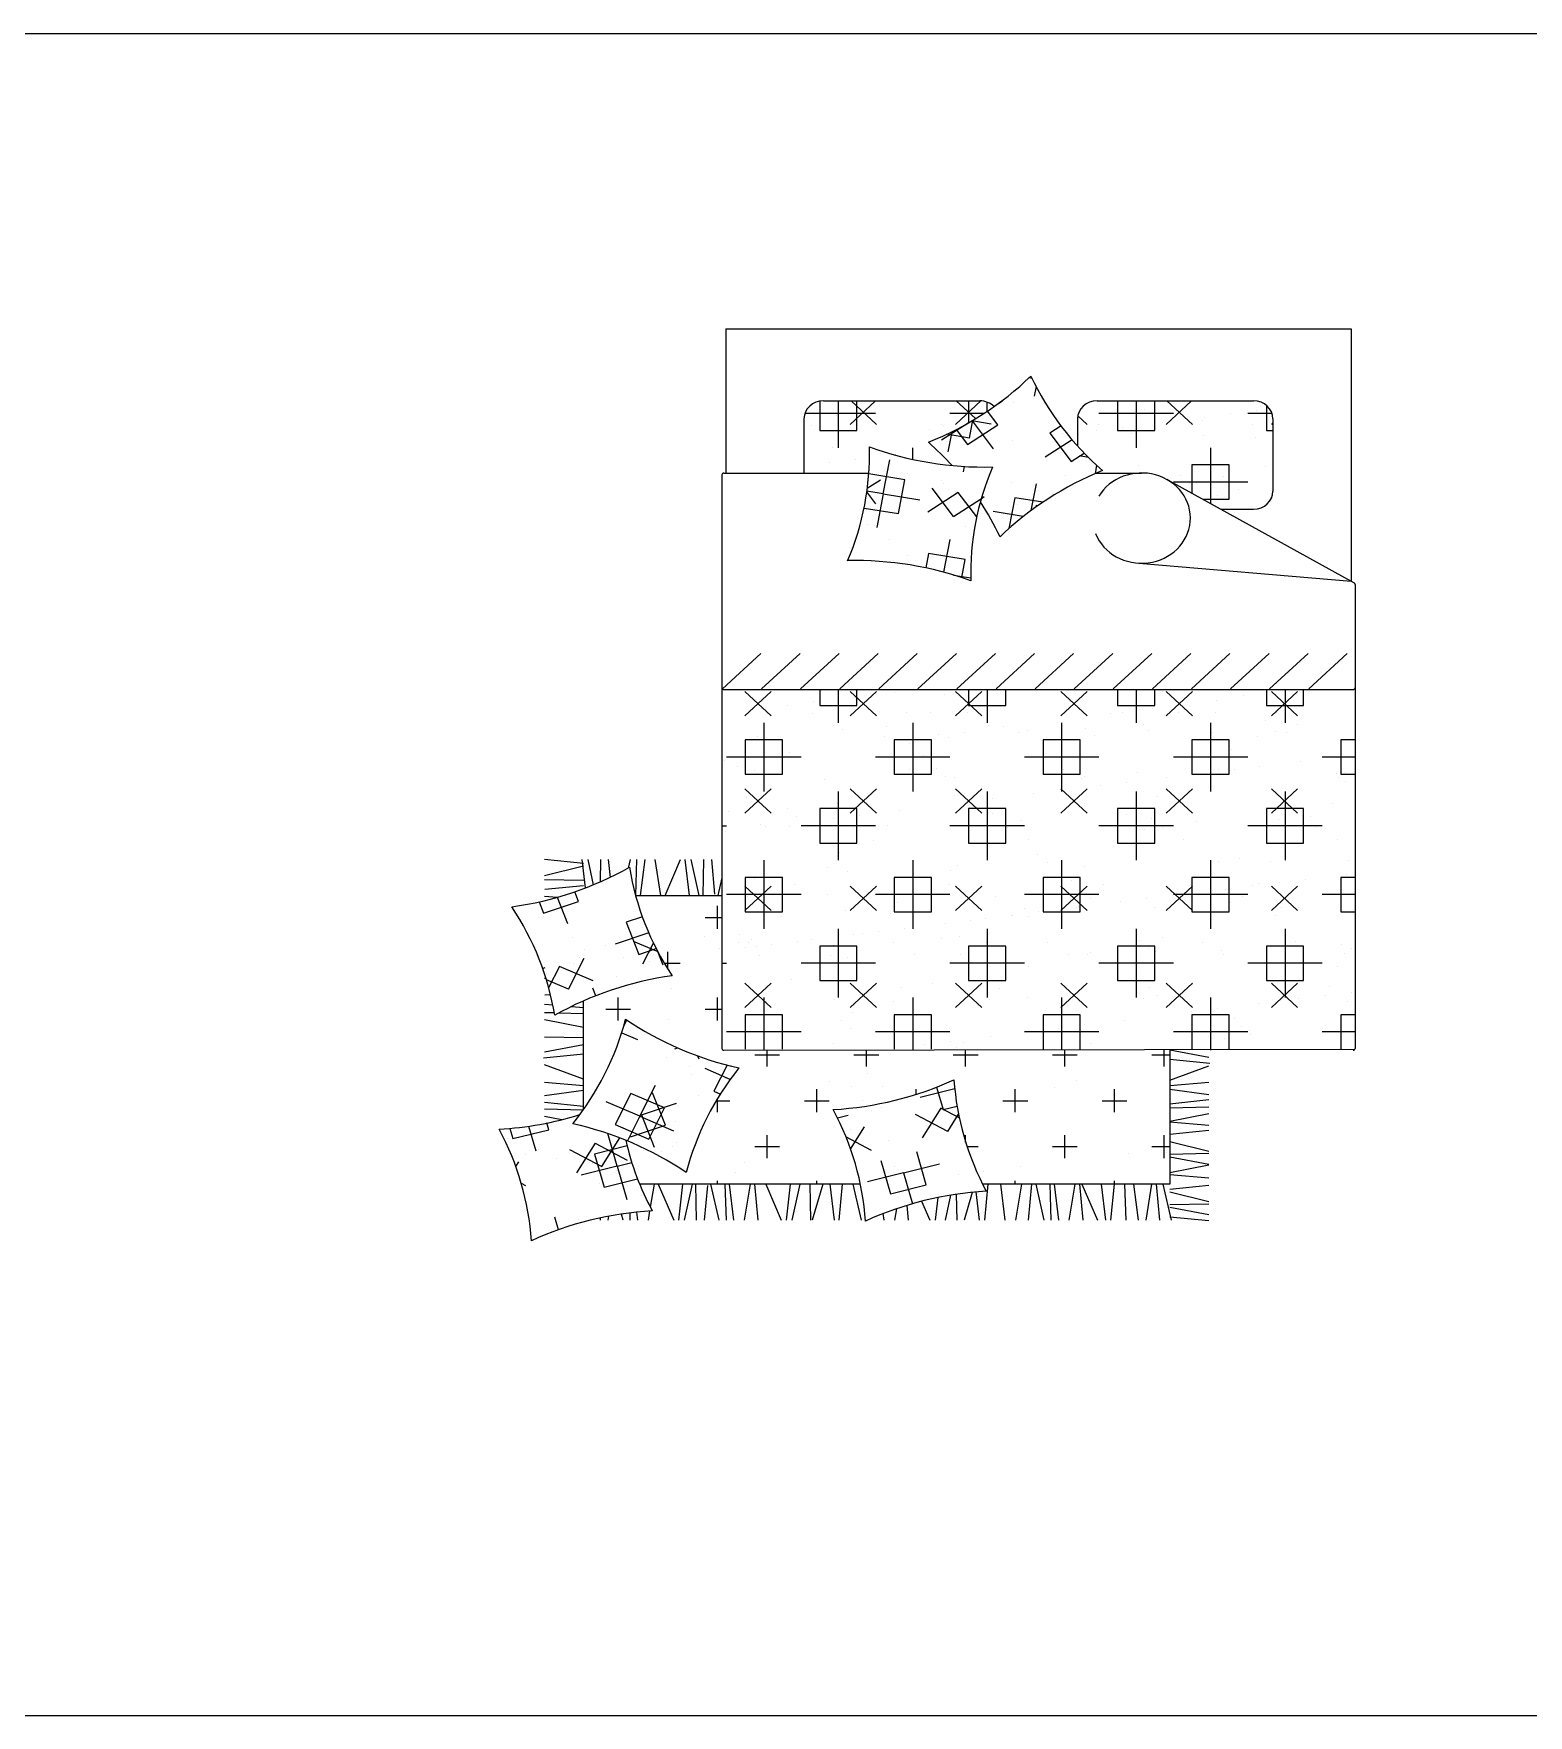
# Model space of a CAD drawing. Header units: inches. Extents: x 11.4 to 53.9, y 13.7 to 38.5.
# Drawn here: x 46.454 to 50.182, y 26.614 to 30.809 of the extents above; entities that cross this region are included whole.
import ezdxf

# ---------------------------------------------------------------- set-up
doc = ezdxf.new("R2010")
doc.units = ezdxf.units.IN
doc.header["$MEASUREMENT"] = 0
doc.layers.add('1', color=1, linetype='Continuous')
doc.layers.add('4', color=4, linetype='Continuous')

msp = doc.modelspace()

# ---------------------------------------------------------------- linework, layer by layer
at = {"layer": '1'}
for p, q in [((33.248, 30.809), (53.5742, 30.809)), ((33.248, 26.6141), (53.5742, 26.6141))]:
    msp.add_line(p, q, dxfattribs=at)
at = {"layer": '4'}
for p, q in [((48.1803, 30.073), (49.7403, 30.073)), ((48.1803, 30.073), (48.1803, 29.713)), ((49.7403, 30.073), (49.7403, 29.443)), ((48.944, 29.9491), (48.9366, 29.9503)), ((48.9543, 29.9286), (48.9497, 29.9046)), ((48.4146, 29.8922), (48.4146, 29.8188)), ((48.421, 29.8868), (48.421, 29.8868)), ((48.4241, 29.893), (48.8141, 29.893)), ((48.461, 29.893), (48.461, 29.776)), ((48.5541, 29.893), (48.4906, 29.8344)), ((48.5562, 29.8344), (48.4927, 29.893)), ((48.5075, 29.8188), (48.5075, 29.893)), ((48.8167, 29.893), (48.7532, 29.8344)), ((48.8035, 29.8486), (48.7553, 29.893)), ((48.7861, 29.893), (48.7861, 29.8383)), ((48.8325, 29.867), (48.8325, 29.8897)), ((48.859, 29.8332), (48.8331, 29.8674)), ((48.8551, 29.8799), (48.8551, 29.8799)), ((48.8586, 29.8853), (48.8704, 29.8929)), ((48.899, 29.8881), (48.899, 29.8881)), ((49.1066, 29.893), (49.4966, 29.893)), ((49.1575, 29.893), (49.1575, 29.8188)), ((49.204, 29.893), (49.204, 29.776)), ((49.2255, 29.8707), (49.2255, 29.8707)), ((49.2504, 29.8188), (49.2504, 29.893)), ((49.3421, 29.893), (49.2786, 29.8344)), ((49.3443, 29.8344), (49.2807, 29.893)), ((49.5036, 29.8681), (49.5036, 29.8681)), ((49.529, 29.8817), (49.529, 29.8188)), ((48.3753, 29.848), (48.3753, 29.713)), ((48.5539, 29.8617), (48.3776, 29.8617)), ((48.3954, 29.8304), (48.3954, 29.8304)), ((48.4576, 29.856), (48.4576, 29.856)), ((48.7847, 29.8375), (48.7183, 29.7946)), ((48.7196, 29.8342), (48.7196, 29.8342)), ((48.7235, 29.8321), (48.7235, 29.8321)), ((48.8244, 29.8617), (48.7396, 29.8617)), ((48.783, 29.784), (48.859, 29.8332)), ((48.7884, 29.8003), (48.7968, 29.8445)), ((48.8422, 29.8351), (48.7941, 29.8429)), ((48.7947, 29.8433), (48.8476, 29.7735)), ((48.8511, 29.8476), (48.8511, 29.8476)), ((49.0166, 29.8304), (48.9884, 29.8122)), ((49.0578, 29.848), (49.0578, 29.7804)), ((49.0816, 29.8344), (49.0585, 29.8557)), ((49.1091, 29.8328), (49.1091, 29.8328)), ((49.2968, 29.8617), (49.1111, 29.8617)), ((49.1703, 29.8276), (49.1703, 29.8276)), ((49.2709, 29.8399), (49.2709, 29.8399)), ((49.3707, 29.844), (49.3707, 29.844)), ((49.3747, 29.8525), (49.3747, 29.8525)), ((49.4391, 29.8603), (49.4391, 29.8603)), ((49.543, 29.8617), (49.4826, 29.8617)), ((49.4947, 29.8334), (49.4947, 29.8334)), ((49.5453, 29.8381), (49.5413, 29.8344)), ((49.5453, 29.848), (49.5453, 29.668)), ((48.4146, 29.8188), (48.5075, 29.8188)), ((48.6884, 29.821), (48.6884, 29.821)), ((48.7112, 29.8017), (48.7112, 29.8017)), ((48.7884, 29.8003), (48.7313, 29.8096)), ((48.7442, 29.8159), (48.7346, 29.7656)), ((48.7547, 29.8212), (48.783, 29.784)), ((48.8948, 29.7941), (48.8948, 29.7941)), ((49.0442, 29.7959), (48.977, 29.7525)), ((48.9884, 29.8122), (49.0416, 29.7419)), ((49.021, 29.811), (49.021, 29.811)), ((49.1058, 29.8198), (49.1058, 29.8198)), ((49.1575, 29.8188), (49.2504, 29.8188)), ((49.1912, 29.8109), (49.1912, 29.8109)), ((49.3732, 29.8057), (49.3732, 29.8057)), ((49.5008, 29.8006), (49.5008, 29.8006)), ((49.529, 29.8188), (49.5453, 29.8188)), ((48.4471, 29.7767), (48.4471, 29.7767)), ((48.5036, 29.7466), (48.5036, 29.7466)), ((48.5732, 29.6613), (48.5893, 29.7457)), ((48.6043, 29.7589), (48.6043, 29.7589)), ((48.6468, 29.7469), (48.6468, 29.776)), ((49.0416, 29.7419), (49.0741, 29.7629)), ((49.0847, 29.7521), (49.0627, 29.7557)), ((49.3897, 29.776), (49.3897, 29.6372)), ((48.1706, 29.7085), (48.1706, 28.2775)), ((48.1755, 29.713), (48.5371, 29.713)), ((48.4392, 29.7388), (48.4392, 29.7388)), ((48.627, 29.696), (48.5369, 29.7107)), ((48.6135, 29.7029), (48.6135, 29.7029)), ((48.6333, 29.7124), (48.6333, 29.7124)), ((48.7748, 29.7293), (48.7722, 29.7159)), ((48.832, 29.7271), (48.832, 29.7271)), ((49.0278, 29.707), (49.0278, 29.707)), ((49.1054, 29.7322), (49.1014, 29.711)), ((49.1018, 29.713), (49.2174, 29.713)), ((49.2111, 29.7309), (49.2111, 29.7309)), ((49.3144, 29.7067), (49.3144, 29.7067)), ((49.4361, 29.7331), (49.3433, 29.7331)), ((49.3433, 29.7331), (49.3433, 29.663)), ((49.4227, 29.7039), (49.4227, 29.7039)), ((49.4361, 29.6474), (49.4361, 29.7331)), ((49.5279, 29.7295), (49.5279, 29.7295)), ((48.5547, 29.6365), (48.5322, 29.6663)), ((48.5732, 29.6613), (48.5324, 29.6679)), ((48.5334, 29.675), (48.5661, 29.6962)), ((48.5732, 29.6613), (48.5571, 29.5768)), ((48.5732, 29.6613), (48.6647, 29.6464)), ((48.6109, 29.6116), (48.627, 29.696)), ((48.7602, 29.6646), (48.6841, 29.6155)), ((48.7487, 29.6049), (48.6955, 29.6752)), ((48.718, 29.6945), (48.718, 29.6945)), ((48.7237, 29.6862), (48.7237, 29.6862)), ((48.7368, 29.6719), (48.7368, 29.6719)), ((48.7528, 29.667), (48.7528, 29.667)), ((48.8064, 29.6037), (48.7602, 29.6646)), ((48.8276, 29.682), (48.8276, 29.682)), ((48.8303, 29.6869), (48.8303, 29.6869)), ((48.8922, 29.6894), (48.8922, 29.6894)), ((48.9425, 29.6197), (48.9552, 29.6861)), ((49.2876, 29.6938), (49.2811, 29.6965)), ((49.2876, 29.6938), (49.7477, 29.439)), ((49.4826, 29.6903), (49.2968, 29.6903)), ((49.3373, 29.6874), (49.3373, 29.6874)), ((49.3545, 29.6885), (49.3545, 29.6885)), ((49.4068, 29.6577), (49.4068, 29.6577)), ((49.4592, 29.673), (49.4592, 29.673)), ((48.5252, 29.6256), (48.6109, 29.6116)), ((48.7487, 29.6049), (48.8179, 29.6497)), ((48.7889, 29.6162), (48.7889, 29.6162)), ((48.8179, 29.6497), (48.8248, 29.6541)), ((48.8343, 29.617), (48.8343, 29.617)), ((48.9225, 29.6044), (48.8476, 29.6166)), ((48.9014, 29.6514), (48.8866, 29.5742)), ((48.9712, 29.64), (48.9014, 29.6514)), ((48.908, 29.6335), (48.908, 29.6335)), ((48.9566, 29.6299), (48.9542, 29.6331)), ((49.3714, 29.6474), (49.4361, 29.6474)), ((49.4153, 29.623), (49.4966, 29.623)), ((49.4918, 29.63), (49.4918, 29.63)), ((49.542, 29.6518), (49.5413, 29.6525)), ((48.5332, 29.5836), (48.5332, 29.5836)), ((48.778, 29.58), (48.778, 29.58)), ((48.5875, 29.5467), (48.5875, 29.5467)), ((48.7244, 29.4655), (48.74, 29.5471)), ((48.5995, 29.4943), (48.5995, 29.4943)), ((48.6332, 29.5081), (48.6332, 29.5081)), ((48.6862, 29.5123), (48.6793, 29.4763)), ((48.7777, 29.4974), (48.6862, 29.5123)), ((48.769, 29.4522), (48.7777, 29.4974)), ((48.7485, 29.4586), (48.7914, 29.4517)), ((49.2105, 29.4882), (49.7403, 29.443)), ((49.7501, 29.4351), (49.7501, 28.2775)), ((48.2681, 29.263), (48.172, 29.1744)), ((48.3656, 29.263), (48.2695, 29.1744)), ((48.4631, 29.263), (48.367, 29.1744)), ((48.5606, 29.263), (48.4645, 29.1744)), ((48.6581, 29.263), (48.562, 29.1744)), ((48.7556, 29.263), (48.6595, 29.1744)), ((48.8531, 29.263), (48.757, 29.1744)), ((48.9506, 29.263), (48.8545, 29.1744)), ((49.0481, 29.263), (48.952, 29.1744)), ((49.1456, 29.263), (49.0495, 29.1744)), ((49.2431, 29.263), (49.147, 29.1744)), ((49.3406, 29.263), (49.2445, 29.1744)), ((49.4381, 29.263), (49.342, 29.1744)), ((49.5356, 29.263), (49.4395, 29.1744)), ((49.6331, 29.263), (49.537, 29.1744)), ((49.7306, 29.263), (49.6345, 29.1744)), ((48.1755, 29.173), (49.7452, 29.173)), ((48.2936, 29.107), (48.2279, 29.1676)), ((48.2936, 29.1676), (48.2279, 29.107)), ((48.4146, 29.173), (48.4146, 29.133)), ((48.4188, 29.1697), (48.4188, 29.1697)), ((48.461, 29.173), (48.461, 29.0902)), ((48.4743, 29.1718), (48.4743, 29.1718)), ((48.5562, 29.107), (48.4906, 29.1676)), ((48.5562, 29.1676), (48.4906, 29.107)), ((48.4993, 29.1542), (48.4993, 29.1542)), ((48.5075, 29.133), (48.5075, 29.173)), ((48.6, 29.1665), (48.6, 29.1665)), ((48.7253, 29.161), (48.7253, 29.161)), ((48.8189, 29.107), (48.7532, 29.1676)), ((48.8189, 29.1676), (48.7532, 29.107)), ((48.7861, 29.173), (48.7861, 29.133)), ((48.8325, 29.173), (48.8325, 29.0902)), ((48.8789, 29.133), (48.8789, 29.173)), ((49.0816, 29.107), (49.0159, 29.1676)), ((49.0816, 29.1676), (49.0159, 29.107)), ((49.0597, 29.1721), (49.0597, 29.1721)), ((49.1575, 29.173), (49.1575, 29.133)), ((49.204, 29.173), (49.204, 29.0902)), ((49.2504, 29.133), (49.2504, 29.173)), ((49.2697, 29.169), (49.2697, 29.169)), ((49.3443, 29.107), (49.2786, 29.1676)), ((49.3443, 29.1676), (49.2786, 29.107)), ((49.4726, 29.1577), (49.4726, 29.1577)), ((49.529, 29.173), (49.529, 29.133)), ((49.6069, 29.107), (49.5413, 29.1676)), ((49.6069, 29.1676), (49.5413, 29.107)), ((49.5754, 29.173), (49.5754, 29.0902)), ((49.6219, 29.133), (49.6219, 29.173)), ((48.2698, 29.1263), (48.2698, 29.1263)), ((48.3342, 29.1342), (48.3342, 29.1342)), ((48.3977, 29.1141), (48.3977, 29.1141)), ((48.3987, 29.142), (48.3987, 29.142)), ((48.4146, 29.133), (48.5075, 29.133)), ((48.631, 29.1147), (48.631, 29.1147)), ((48.6919, 29.1147), (48.6919, 29.1147)), ((48.7833, 29.1147), (48.7833, 29.1147)), ((48.7861, 29.133), (48.8789, 29.133)), ((49.1411, 29.1138), (49.1411, 29.1138)), ((49.1575, 29.133), (49.2504, 29.133)), ((49.1689, 29.1154), (49.1689, 29.1154)), ((49.2443, 29.1264), (49.2443, 29.1264)), ((49.3089, 29.1158), (49.3089, 29.1158)), ((49.4022, 29.116), (49.4022, 29.116)), ((49.4053, 29.146), (49.4053, 29.146)), ((49.529, 29.133), (49.6219, 29.133)), ((49.5545, 29.116), (49.5545, 29.116)), ((48.2753, 29.0902), (48.2753, 28.9187)), ((48.4499, 29.0834), (48.4499, 29.0834)), ((48.472, 29.072), (48.472, 29.072)), ((48.5821, 29.0806), (48.5821, 29.0806)), ((48.6468, 29.0902), (48.6468, 28.9187)), ((48.8355, 29.084), (48.8355, 29.084)), ((48.872, 29.0811), (48.872, 29.0811)), ((48.9325, 29.0705), (48.9325, 29.0705)), ((49.0071, 29.0898), (49.0071, 29.0898)), ((49.0182, 29.0902), (49.0182, 28.9187)), ((49.0776, 29.0767), (49.0776, 29.0767)), ((49.2212, 29.0847), (49.2212, 29.0847)), ((49.3897, 29.0902), (49.3897, 28.9187)), ((49.5257, 29.0959), (49.5257, 29.0959)), ((49.6068, 29.0853), (49.6068, 29.0853)), ((48.3217, 29.0473), (48.2289, 29.0473)), ((48.2289, 29.0473), (48.2289, 28.9616)), ((48.2592, 29.0567), (48.2592, 29.0567)), ((48.3217, 28.9616), (48.3217, 29.0473)), ((48.576, 29.0553), (48.576, 29.0553)), ((48.6932, 29.0473), (48.6003, 29.0473)), ((48.6003, 29.0473), (48.6003, 28.9616)), ((48.6078, 29.049), (48.6078, 29.049)), ((48.6376, 29.0394), (48.6376, 29.0394)), ((48.6932, 28.9616), (48.6932, 29.0473)), ((48.711, 29.0616), (48.711, 29.0616)), ((48.7355, 29.0533), (48.7355, 29.0533)), ((48.7755, 29.0656), (48.7755, 29.0656)), ((48.9104, 29.0664), (48.9104, 29.0664)), ((49.0647, 29.0473), (48.9718, 29.0473)), ((48.9718, 29.0473), (48.9718, 28.9616)), ((49.0647, 28.9616), (49.0647, 29.0473)), ((49.1004, 29.0574), (49.1004, 29.0574)), ((49.2345, 29.0702), (49.2345, 29.0702)), ((49.4361, 29.0473), (49.3433, 29.0473)), ((49.3433, 29.0473), (49.3433, 28.9616)), ((49.3925, 29.0666), (49.3925, 29.0666)), ((49.4361, 28.9616), (49.4361, 29.0473)), ((49.5067, 29.0546), (49.5067, 29.0546)), ((49.5513, 29.0688), (49.5513, 29.0688)), ((49.5803, 29.0666), (49.5803, 29.0666)), ((49.7501, 29.0473), (49.7148, 29.0473)), ((49.7148, 29.0473), (49.7148, 28.9616)), ((48.1777, 28.9968), (48.1777, 28.9968)), ((48.3682, 29.0045), (48.1824, 29.0045)), ((48.3387, 29.0163), (48.3387, 29.0163)), ((48.7396, 29.0045), (48.5539, 29.0045)), ((48.6741, 29.0085), (48.6741, 29.0085)), ((49.1111, 29.0045), (48.9254, 29.0045)), ((49.4826, 29.0045), (49.2968, 29.0045)), ((49.4421, 29.0232), (49.4421, 29.0232)), ((49.6134, 28.9937), (49.6134, 28.9937)), ((49.7501, 29.0045), (49.6683, 29.0045)), ((48.2098, 28.9803), (48.2098, 28.9803)), ((48.2289, 28.9616), (48.3217, 28.9616)), ((48.2523, 28.9722), (48.2523, 28.9722)), ((48.4266, 28.9495), (48.4266, 28.9495)), ((48.6003, 28.9616), (48.6932, 28.9616)), ((48.6379, 28.9728), (48.6379, 28.9728)), ((48.7053, 28.9764), (48.7053, 28.9764)), ((48.7281, 28.9571), (48.7281, 28.9571)), ((48.7508, 28.9533), (48.7508, 28.9533)), ((48.9718, 28.9616), (49.0647, 28.9616)), ((49.0235, 28.9735), (49.0235, 28.9735)), ((49.0675, 28.9519), (49.0675, 28.9519)), ((49.0749, 28.9571), (49.0749, 28.9571)), ((49.2081, 28.9663), (49.2081, 28.9663)), ((49.2801, 28.9532), (49.2801, 28.9532)), ((49.3433, 28.9616), (49.4361, 28.9616)), ((49.4019, 28.963), (49.4019, 28.963)), ((49.4091, 28.9741), (49.4091, 28.9741)), ((49.4483, 28.9736), (49.4483, 28.9736)), ((49.5128, 28.9814), (49.5128, 28.9814)), ((49.7036, 28.9624), (49.7036, 28.9624)), ((49.7084, 28.9543), (49.7084, 28.9543)), ((49.7148, 28.9616), (49.7501, 28.9616)), ((49.7261, 28.9668), (49.7261, 28.9668)), ((48.2936, 28.8645), (48.2279, 28.9251)), ((48.2936, 28.9251), (48.2279, 28.8645)), ((48.2331, 28.9027), (48.2331, 28.9027)), ((48.461, 28.9187), (48.461, 28.7473)), ((48.5562, 28.8645), (48.4906, 28.9251)), ((48.5562, 28.9251), (48.4906, 28.8645)), ((48.7517, 28.9088), (48.7517, 28.9088)), ((48.8189, 28.8645), (48.7532, 28.9251)), ((48.8189, 28.9251), (48.7532, 28.8645)), ((48.8325, 28.9187), (48.8325, 28.7473)), ((48.9468, 28.9127), (48.9468, 28.9127)), ((49.0816, 28.8645), (49.0159, 28.9251)), ((49.0816, 28.9251), (49.0159, 28.8645)), ((49.115, 28.9331), (49.115, 28.9331)), ((49.1794, 28.9409), (49.1794, 28.9409)), ((49.204, 28.9187), (49.204, 28.7473)), ((49.2585, 28.9066), (49.2585, 28.9066)), ((49.3443, 28.8645), (49.2786, 28.9251)), ((49.3443, 28.9251), (49.2786, 28.8645)), ((49.6069, 28.8645), (49.5413, 28.9251)), ((49.6069, 28.9251), (49.5413, 28.8645)), ((49.5754, 28.9187), (49.5754, 28.7473)), ((49.7264, 28.9431), (49.7264, 28.9431)), ((48.1881, 28.8699), (48.1881, 28.8699)), ((48.3331, 28.8761), (48.3331, 28.8761)), ((48.5075, 28.8759), (48.4146, 28.8759)), ((48.4146, 28.8759), (48.4146, 28.7901)), ((48.4593, 28.8877), (48.4593, 28.8877)), ((48.5075, 28.7901), (48.5075, 28.8759)), ((48.6135, 28.8722), (48.6135, 28.8722)), ((48.7817, 28.8926), (48.7817, 28.8926)), ((48.8789, 28.8759), (48.7861, 28.8759)), ((48.7861, 28.8759), (48.7861, 28.7901)), ((48.8359, 28.866), (48.8359, 28.866)), ((48.8461, 28.9004), (48.8461, 28.9004)), ((48.8465, 28.8627), (48.8465, 28.8627)), ((48.8789, 28.7901), (48.8789, 28.8759)), ((49.0763, 28.8887), (49.0763, 28.8887)), ((49.2504, 28.8759), (49.1575, 28.8759)), ((49.1575, 28.8759), (49.1575, 28.7901)), ((49.179, 28.862), (49.179, 28.862)), ((49.2504, 28.7901), (49.2504, 28.8759)), ((49.3313, 28.862), (49.3313, 28.862)), ((49.6219, 28.8759), (49.529, 28.8759)), ((49.529, 28.8759), (49.529, 28.7901)), ((49.6219, 28.7901), (49.6219, 28.8759)), ((49.6932, 28.8898), (49.6932, 28.8898)), ((48.1706, 28.833), (48.1824, 28.833)), ((48.1795, 28.8194), (48.1795, 28.8194)), ((48.267, 28.8364), (48.267, 28.8364)), ((48.2802, 28.8317), (48.2802, 28.8317)), ((48.3402, 28.8309), (48.3402, 28.8309)), ((48.3559, 28.8568), (48.3559, 28.8568)), ((48.5539, 28.833), (48.3682, 28.833)), ((48.4484, 28.8521), (48.4484, 28.8521)), ((48.4977, 28.8279), (48.4977, 28.8279)), ((48.5128, 28.8599), (48.5128, 28.8599)), ((48.5838, 28.835), (48.5838, 28.835)), ((48.9254, 28.833), (48.7396, 28.833)), ((48.8833, 28.8285), (48.8833, 28.8285)), ((48.9182, 28.8461), (48.9182, 28.8461)), ((49.2968, 28.833), (49.1111, 28.833)), ((49.1114, 28.8322), (49.1114, 28.8322)), ((49.2247, 28.8234), (49.2247, 28.8234)), ((49.2423, 28.85), (49.2423, 28.85)), ((49.2689, 28.8291), (49.2689, 28.8291)), ((49.3542, 28.8427), (49.3542, 28.8427)), ((49.6683, 28.833), (49.4826, 28.833)), ((49.5591, 28.8486), (49.5591, 28.8486)), ((49.6393, 28.8564), (49.6393, 28.8564)), ((49.6546, 28.8298), (49.6546, 28.8298)), ((49.6758, 28.8255), (49.6758, 28.8255)), ((48.4146, 28.7901), (48.5075, 28.7901)), ((48.5499, 28.7971), (48.5499, 28.7971)), ((48.7861, 28.7901), (48.8789, 28.7901)), ((48.9356, 28.7978), (48.9356, 28.7978)), ((49.1575, 28.7901), (49.2504, 28.7901)), ((49.3212, 28.7984), (49.3212, 28.7984)), ((49.529, 28.7901), (49.6219, 28.7901)), ((49.7068, 28.7991), (49.7068, 28.7991)), ((47.7278, 28.7494), (47.8253, 28.7396)), ((47.8303, 28.678), (47.8223, 28.749)), ((47.8506, 28.6861), (47.8368, 28.749)), ((47.868, 28.749), (47.8668, 28.693)), ((47.8873, 28.749), (47.8916, 28.7043)), ((47.9415, 28.749), (47.9365, 28.7275)), ((47.9556, 28.659), (47.9586, 28.749)), ((47.9781, 28.749), (47.9671, 28.659)), ((48.0186, 28.659), (48.004, 28.749)), ((48.0291, 28.659), (48.0677, 28.749)), ((48.0895, 28.659), (48.0793, 28.749)), ((48.1137, 28.659), (48.0938, 28.749)), ((48.125, 28.749), (48.1231, 28.659)), ((48.1443, 28.749), (48.1526, 28.6621)), ((48.2753, 28.7473), (48.2753, 28.5758)), ((48.4636, 28.7656), (48.4636, 28.7656)), ((48.6468, 28.7473), (48.6468, 28.5758)), ((48.9591, 28.7617), (48.9591, 28.7617)), ((48.9819, 28.7424), (48.9819, 28.7424)), ((49.0182, 28.7473), (49.0182, 28.5758)), ((49.0196, 28.7374), (49.0196, 28.7374)), ((49.3897, 28.7473), (49.3897, 28.5758)), ((49.4097, 28.7428), (49.4097, 28.7428)), ((49.4619, 28.7516), (49.4619, 28.7516)), ((49.5382, 28.7435), (49.5382, 28.7435)), ((49.7339, 28.7466), (49.7339, 28.7466)), ((47.8253, 28.7322), (47.7278, 28.708)), ((47.7278, 28.6991), (47.8253, 28.6973)), ((48.1706, 28.7031), (48.1604, 28.659)), ((48.3217, 28.7044), (48.2289, 28.7044)), ((48.2289, 28.7044), (48.2289, 28.6187)), ((48.2509, 28.7022), (48.2509, 28.7022)), ((48.3217, 28.6187), (48.3217, 28.7044)), ((48.4344, 28.7293), (48.4344, 28.7293)), ((48.4845, 28.7196), (48.4845, 28.7196)), ((48.6932, 28.7044), (48.6003, 28.7044)), ((48.6003, 28.7044), (48.6003, 28.6187)), ((48.6932, 28.6187), (48.6932, 28.7044)), ((48.7409, 28.7205), (48.7409, 28.7205)), ((48.7586, 28.7331), (48.7586, 28.7331)), ((49.0647, 28.7044), (48.9718, 28.7044)), ((48.9718, 28.7044), (48.9718, 28.6187)), ((49.0437, 28.6959), (49.0437, 28.6959)), ((49.0647, 28.6187), (49.0647, 28.7044)), ((49.0753, 28.7317), (49.0753, 28.7317)), ((49.4361, 28.7044), (49.3433, 28.7044)), ((49.3433, 28.7044), (49.3433, 28.6187)), ((49.4361, 28.6187), (49.4361, 28.7044)), ((49.588, 28.6946), (49.588, 28.6946)), ((49.6269, 28.6994), (49.6269, 28.6994)), ((49.7501, 28.7044), (49.7148, 28.7044)), ((49.7148, 28.7044), (49.7148, 28.6187)), ((49.7276, 28.7116), (49.7276, 28.7116)), ((47.7278, 28.6577), (47.7594, 28.6546)), ((47.8253, 28.6836), (47.7289, 28.6743)), ((47.7594, 28.6546), (47.7852, 28.5891)), ((47.813, 28.644), (47.8034, 28.6683)), ((47.9554, 28.659), (48.1706, 28.659)), ((48.3682, 28.6616), (48.1824, 28.6616)), ((48.2936, 28.622), (48.2279, 28.6827)), ((48.2936, 28.6827), (48.2279, 28.622)), ((48.235, 28.6557), (48.235, 28.6557)), ((48.3523, 28.686), (48.3523, 28.686)), ((48.4346, 28.6614), (48.4346, 28.6614)), ((48.5562, 28.622), (48.4906, 28.6827)), ((48.5562, 28.6827), (48.4906, 28.622)), ((48.7396, 28.6616), (48.5539, 28.6616)), ((48.5869, 28.6614), (48.5869, 28.6614)), ((48.7379, 28.6866), (48.7379, 28.6866)), ((48.8189, 28.622), (48.7532, 28.6827)), ((48.8189, 28.6827), (48.7532, 28.622)), ((48.852, 28.6568), (48.852, 28.6568)), ((49.1111, 28.6616), (48.9254, 28.6616)), ((49.0816, 28.622), (49.0159, 28.6827)), ((49.0816, 28.6827), (49.0159, 28.622)), ((49.0802, 28.665), (49.0802, 28.665)), ((49.0897, 28.6513), (49.0897, 28.6513)), ((49.1235, 28.6873), (49.1235, 28.6873)), ((49.2292, 28.651), (49.2292, 28.651)), ((49.3443, 28.622), (49.2786, 28.6827)), ((49.3443, 28.6827), (49.2786, 28.622)), ((49.2936, 28.6589), (49.2936, 28.6589)), ((49.4826, 28.6616), (49.2968, 28.6616)), ((49.3238, 28.6625), (49.3238, 28.6625)), ((49.3943, 28.6711), (49.3943, 28.6711)), ((49.4269, 28.6751), (49.4269, 28.6751)), ((49.4689, 28.6578), (49.4689, 28.6578)), ((49.4949, 28.6833), (49.4949, 28.6833)), ((49.5091, 28.6879), (49.5091, 28.6879)), ((49.6069, 28.622), (49.5413, 28.6827)), ((49.6069, 28.6827), (49.5413, 28.622)), ((49.5625, 28.6915), (49.5625, 28.6915)), ((49.7501, 28.6616), (49.6683, 28.6616)), ((47.7145, 28.6432), (47.7257, 28.6147)), ((47.7257, 28.6147), (47.813, 28.644)), ((47.7756, 28.6349), (47.7756, 28.6349)), ((48.1596, 28.5758), (48.1596, 28.633)), ((48.2289, 28.6187), (48.3217, 28.6187)), ((48.2748, 28.6162), (48.2748, 28.6162)), ((48.4802, 28.6228), (48.4802, 28.6228)), ((48.5916, 28.6148), (48.5916, 28.6148)), ((48.6003, 28.6187), (48.6932, 28.6187)), ((48.6097, 28.6421), (48.6097, 28.6421)), ((48.8936, 28.6103), (48.8936, 28.6103)), ((48.8958, 28.6105), (48.8958, 28.6105)), ((48.926, 28.6259), (48.926, 28.6259)), ((48.9603, 28.6184), (48.9603, 28.6184)), ((48.9718, 28.6187), (49.0647, 28.6187)), ((49.0547, 28.6298), (49.0547, 28.6298)), ((49.061, 28.6306), (49.061, 28.6306)), ((49.1647, 28.6432), (49.1647, 28.6432)), ((49.2501, 28.6297), (49.2501, 28.6297)), ((49.3433, 28.6187), (49.4361, 28.6187)), ((49.4401, 28.6412), (49.4401, 28.6412)), ((49.5669, 28.6283), (49.5669, 28.6283)), ((49.5851, 28.6474), (49.5851, 28.6474)), ((49.608, 28.6281), (49.608, 28.6281)), ((49.7148, 28.6187), (49.7501, 28.6187)), ((47.93, 28.5759), (47.93, 28.5759)), ((47.9722, 28.6063), (47.932, 28.5928)), ((47.932, 28.5928), (47.9638, 28.5122)), ((47.9714, 28.5786), (47.9714, 28.5786)), ((48.1286, 28.6044), (48.1706, 28.6044)), ((48.3185, 28.6066), (48.3185, 28.6066)), ((48.461, 28.5758), (48.461, 28.4044)), ((48.5625, 28.57), (48.5625, 28.57)), ((48.627, 28.5779), (48.627, 28.5779)), ((48.7277, 28.5901), (48.7277, 28.5901)), ((48.7905, 28.5977), (48.7905, 28.5977)), ((48.8283, 28.6023), (48.8283, 28.6023)), ((48.8325, 28.5758), (48.8325, 28.4044)), ((48.9355, 28.6076), (48.9355, 28.6076)), ((49.204, 28.5758), (49.204, 28.4044)), ((49.5525, 28.6087), (49.5525, 28.6087)), ((49.5754, 28.5758), (49.5754, 28.4044)), ((47.7992, 28.5537), (47.7992, 28.5537)), ((47.8277, 28.5252), (47.8277, 28.5252)), ((47.8814, 28.5353), (47.8814, 28.5353)), ((47.9882, 28.5661), (47.9043, 28.5379)), ((47.9153, 28.5549), (47.9153, 28.5549)), ((48.0113, 28.5184), (47.9504, 28.5445)), ((47.9586, 28.565), (47.9586, 28.565)), ((47.9638, 28.5122), (48.0069, 28.5267)), ((47.9998, 28.5409), (47.9729, 28.4876)), ((48.1282, 28.5579), (48.1282, 28.5579)), ((48.1647, 28.527), (48.1647, 28.527)), ((48.2121, 28.541), (48.2121, 28.541)), ((48.2146, 28.5611), (48.2146, 28.5611)), ((48.2292, 28.5295), (48.2292, 28.5295)), ((48.2375, 28.5418), (48.2375, 28.5418)), ((48.2456, 28.5504), (48.2456, 28.5504)), ((48.2572, 28.5329), (48.2572, 28.5329)), ((48.2937, 28.5374), (48.2937, 28.5374)), ((48.3603, 28.5455), (48.3603, 28.5455)), ((48.3943, 28.5496), (48.3943, 28.5496)), ((48.5075, 28.533), (48.4146, 28.533)), ((48.4146, 28.533), (48.4146, 28.4472)), ((48.4481, 28.5354), (48.4481, 28.5354)), ((48.4981, 28.5622), (48.4981, 28.5622)), ((48.5075, 28.4472), (48.5075, 28.533)), ((48.5214, 28.565), (48.5214, 28.565)), ((48.5977, 28.5416), (48.5977, 28.5416)), ((48.7174, 28.551), (48.7174, 28.551)), ((48.7642, 28.5565), (48.7642, 28.5565)), ((48.8789, 28.533), (48.7861, 28.533)), ((48.7861, 28.533), (48.7861, 28.4472)), ((48.831, 28.5423), (48.831, 28.5423)), ((48.8789, 28.4472), (48.8789, 28.533)), ((48.9833, 28.5423), (48.9833, 28.5423)), ((49.2504, 28.533), (49.1575, 28.533)), ((49.1575, 28.533), (49.1575, 28.4472)), ((49.2129, 28.547), (49.2129, 28.547)), ((49.2357, 28.5277), (49.2357, 28.5277)), ((49.2504, 28.4472), (49.2504, 28.533)), ((49.271, 28.5542), (49.271, 28.5542)), ((49.3689, 28.5429), (49.3689, 28.5429)), ((49.6219, 28.533), (49.529, 28.533)), ((49.529, 28.533), (49.529, 28.4472)), ((49.6023, 28.5436), (49.6023, 28.5436)), ((49.6219, 28.4472), (49.6219, 28.533)), ((49.7157, 28.5369), (49.7157, 28.5369)), ((49.7417, 28.5264), (49.7417, 28.5264)), ((47.7878, 28.4254), (47.827, 28.5031)), ((47.7913, 28.492), (47.7913, 28.492)), ((47.8008, 28.4892), (47.8008, 28.4892)), ((47.8161, 28.504), (47.8161, 28.504)), ((47.9245, 28.5054), (47.9245, 28.5054)), ((47.9893, 28.4957), (47.9893, 28.4957)), ((48.0012, 28.513), (48.0012, 28.513)), ((48.0093, 28.5221), (48.0233, 28.4866)), ((48.0271, 28.4901), (48.0667, 28.4901)), ((48.0358, 28.4758), (48.0358, 28.5187)), ((48.1706, 28.4901), (48.1824, 28.4901)), ((48.2643, 28.5103), (48.2643, 28.5103)), ((48.5539, 28.4901), (48.3682, 28.4901)), ((48.4422, 28.509), (48.4422, 28.509)), ((48.4846, 28.5045), (48.4846, 28.5045)), ((48.6499, 28.5109), (48.6499, 28.5109)), ((48.9254, 28.4901), (48.7396, 28.4901)), ((48.7664, 28.5128), (48.7664, 28.5128)), ((49.0356, 28.5116), (49.0356, 28.5116)), ((49.0831, 28.5114), (49.0831, 28.5114)), ((49.0905, 28.5166), (49.0905, 28.5166)), ((49.2968, 28.4901), (49.1111, 28.4901)), ((49.2526, 28.5192), (49.2526, 28.5192)), ((49.4175, 28.5226), (49.4175, 28.5226)), ((49.4212, 28.5122), (49.4212, 28.5122)), ((49.6683, 28.4901), (49.4826, 28.4901)), ((49.724, 28.5138), (49.724, 28.5138)), ((47.7235, 28.4771), (47.7297, 28.4792)), ((47.7319, 28.4519), (47.7278, 28.4521)), ((47.7878, 28.4254), (47.7328, 28.4491)), ((47.7336, 28.4643), (47.7336, 28.4643)), ((47.7653, 28.4823), (47.7385, 28.4292)), ((47.7568, 28.4683), (47.7568, 28.4683)), ((47.8495, 28.4461), (47.7653, 28.4823)), ((47.9088, 28.456), (47.9088, 28.456)), ((48.3452, 28.4507), (48.3452, 28.4507)), ((48.4146, 28.4472), (48.5075, 28.4472)), ((48.7861, 28.4472), (48.8789, 28.4472)), ((48.8407, 28.4467), (48.8407, 28.4467)), ((48.9355, 28.4809), (48.9355, 28.4809)), ((49.1575, 28.4472), (49.2504, 28.4472)), ((49.529, 28.4472), (49.6219, 28.4472)), ((49.7067, 28.4822), (49.7067, 28.4822)), ((47.743, 28.4118), (47.7289, 28.4105)), ((47.8562, 28.4091), (47.8488, 28.428)), ((47.9119, 28.3472), (47.9119, 28.4044)), ((48.0457, 28.4266), (48.0457, 28.4266)), ((48.1596, 28.3472), (48.1596, 28.4044)), ((48.2936, 28.3796), (48.2279, 28.4402)), ((48.2936, 28.4402), (48.2279, 28.3796)), ((48.2753, 28.4044), (48.2753, 28.273)), ((48.4523, 28.3997), (48.4523, 28.3997)), ((48.5562, 28.3796), (48.4906, 28.4402)), ((48.5562, 28.4402), (48.4906, 28.3796)), ((48.6193, 28.4297), (48.6193, 28.4297)), ((48.6468, 28.4044), (48.6468, 28.273)), ((48.6957, 28.4406), (48.6957, 28.4406)), ((48.8189, 28.3796), (48.7532, 28.4402)), ((48.8189, 28.4402), (48.7532, 28.3796)), ((48.8379, 28.4004), (48.8379, 28.4004)), ((48.8635, 28.4274), (48.8635, 28.4274)), ((48.9338, 28.4057), (48.9338, 28.4057)), ((49.0816, 28.3796), (49.0159, 28.4402)), ((49.0816, 28.4402), (49.0159, 28.3796)), ((49.0182, 28.4044), (49.0182, 28.273)), ((49.2235, 28.401), (49.2235, 28.401)), ((49.2363, 28.4308), (49.2363, 28.4308)), ((49.2579, 28.4095), (49.2579, 28.4095)), ((49.3443, 28.4402), (49.2786, 28.3796)), ((49.3443, 28.3796), (49.2786, 28.4402)), ((49.3435, 28.4366), (49.3435, 28.4366)), ((49.3897, 28.4044), (49.3897, 28.273)), ((49.6069, 28.3796), (49.5413, 28.4402)), ((49.6069, 28.4402), (49.5413, 28.3796)), ((49.5747, 28.4081), (49.5747, 28.4081)), ((49.6091, 28.4017), (49.6091, 28.4017)), ((49.6766, 28.4095), (49.6766, 28.4095)), ((49.6866, 28.4327), (49.6866, 28.4327)), ((49.7411, 28.4173), (49.7411, 28.4173)), ((47.7278, 28.3881), (47.7487, 28.3864)), ((47.7525, 28.3662), (47.7278, 28.3669)), ((47.8253, 28.3641), (47.7634, 28.3658)), ((47.7957, 28.3825), (47.8253, 28.3801)), ((47.8253, 28.1252), (47.8253, 28.3963)), ((47.881, 28.3758), (47.9429, 28.3758)), ((48.1286, 28.3758), (48.1706, 28.3758)), ((48.3217, 28.3615), (48.2289, 28.3615)), ((48.2289, 28.3615), (48.2289, 28.2758)), ((48.2826, 28.3959), (48.2826, 28.3959)), ((48.3217, 28.2758), (48.3217, 28.3615)), ((48.497, 28.3672), (48.497, 28.3672)), ((48.5994, 28.3945), (48.5994, 28.3945)), ((48.6932, 28.3615), (48.6003, 28.3615)), ((48.6003, 28.3615), (48.6003, 28.2758)), ((48.657, 28.3587), (48.657, 28.3587)), ((48.6932, 28.2758), (48.6932, 28.3615)), ((49.0647, 28.3615), (48.9718, 28.3615)), ((48.9718, 28.3615), (48.9718, 28.2758)), ((49.0321, 28.385), (49.0321, 28.385)), ((49.0647, 28.2758), (49.0647, 28.3615)), ((49.3433, 28.369), (49.3433, 28.369)), ((49.4361, 28.3615), (49.3433, 28.3615)), ((49.3433, 28.3615), (49.3433, 28.2758)), ((49.4078, 28.3768), (49.4078, 28.3768)), ((49.4361, 28.2758), (49.4361, 28.3615)), ((49.5084, 28.389), (49.5084, 28.389)), ((49.5507, 28.3911), (49.5507, 28.3911)), ((49.7501, 28.3615), (49.7148, 28.3615)), ((49.7148, 28.3615), (49.7148, 28.2758)), ((49.7323, 28.3941), (49.7323, 28.3941)), ((47.7278, 28.3496), (47.8253, 28.3305)), ((47.9208, 28.317), (47.9601, 28.3001)), ((47.9258, 28.3335), (47.9335, 28.3488)), ((47.9432, 28.3234), (47.9432, 28.3234)), ((48.0378, 28.351), (48.0378, 28.351)), ((48.3682, 28.3187), (48.1824, 28.3187)), ((48.4684, 28.3464), (48.4684, 28.3464)), ((48.4913, 28.3271), (48.4913, 28.3271)), ((48.7396, 28.3187), (48.5539, 28.3187)), ((49.1111, 28.3187), (48.9254, 28.3187)), ((48.9712, 28.3363), (48.9712, 28.3363)), ((49.01, 28.3285), (49.01, 28.3285)), ((49.0745, 28.3363), (49.0745, 28.3363)), ((49.1751, 28.3485), (49.1751, 28.3485)), ((49.4826, 28.3187), (49.2968, 28.3187)), ((49.4498, 28.3524), (49.4498, 28.3524)), ((49.4667, 28.3324), (49.4667, 28.3324)), ((49.4863, 28.3216), (49.4863, 28.3216)), ((49.7501, 28.3187), (49.6683, 28.3187)), ((47.7278, 28.307), (47.8253, 28.3052)), ((47.8253, 28.2865), (47.7278, 28.2682)), ((48.0534, 28.277), (48.06, 28.2792)), ((48.1755, 28.273), (49.7497, 28.2758)), ((48.45, 28.2888), (48.45, 28.2888)), ((48.6767, 28.288), (48.6767, 28.288)), ((48.7412, 28.2958), (48.7412, 28.2958)), ((48.7565, 28.2801), (48.7565, 28.2801)), ((48.7742, 28.2926), (48.7742, 28.2926)), ((48.8418, 28.308), (48.8418, 28.308)), ((49.0909, 28.2912), (49.0909, 28.2912)), ((49.2878, 28.2743), (49.3853, 28.256)), ((49.4253, 28.3023), (49.4253, 28.3023)), ((49.4895, 28.3131), (49.4895, 28.3131)), ((49.7495, 28.3061), (49.7495, 28.3061)), ((47.8253, 28.2631), (47.7257, 28.2535)), ((47.8253, 28.2013), (47.7278, 28.237)), ((48.0321, 28.2543), (48.0321, 28.2543)), ((48.0888, 28.2335), (48.0888, 28.2335)), ((48.1098, 28.2592), (48.113, 28.2514)), ((48.184, 28.2362), (48.1509, 28.1707)), ((48.2525, 28.2615), (48.3144, 28.2615)), ((48.2834, 28.2329), (48.2834, 28.273)), ((48.5001, 28.2615), (48.562, 28.2615)), ((48.5311, 28.2329), (48.5311, 28.273)), ((48.7478, 28.2615), (48.8097, 28.2615)), ((48.7787, 28.2329), (48.7787, 28.273)), ((48.9954, 28.2615), (49.0573, 28.2615)), ((49.0264, 28.2329), (49.0264, 28.273)), ((49.2431, 28.2615), (49.2878, 28.2615)), ((49.274, 28.2329), (49.274, 28.273)), ((49.2878, 28.273), (49.2878, 27.939)), ((49.2878, 28.2508), (49.3875, 28.2412)), ((49.2878, 28.1985), (49.3853, 28.2342)), ((47.7278, 28.1937), (47.8253, 28.1856)), ((48.0936, 28.2134), (48.0936, 28.2134)), ((48.1916, 28.2005), (48.1285, 28.2276)), ((48.1789, 28.2017), (48.1789, 28.2017)), ((48.1796, 28.2032), (48.1796, 28.2032)), ((48.4384, 28.1957), (48.4384, 28.1957)), ((48.5343, 28.2144), (48.5343, 28.2144)), ((49.0553, 28.1968), (49.0553, 28.1968)), ((49.3853, 28.1923), (49.2878, 28.1843)), ((47.8253, 28.1726), (47.7278, 28.1591)), ((47.9434, 28.1654), (47.9041, 28.0877)), ((48.0275, 28.1292), (47.9434, 28.1654)), ((47.9658, 28.1085), (48.0051, 28.1862)), ((48.0297, 28.0865), (47.9979, 28.1671)), ((48.1123, 28.1595), (48.1123, 28.1595)), ((48.1509, 28.1707), (48.1668, 28.1638)), ((48.1596, 28.1186), (48.1596, 28.1521)), ((48.4072, 28.1186), (48.4072, 28.1758)), ((48.4935, 28.1824), (48.4935, 28.1824)), ((48.5708, 28.1835), (48.5708, 28.1835)), ((48.6549, 28.1631), (48.6549, 28.1758)), ((48.7515, 28.1766), (48.6654, 28.1553)), ((48.706, 28.1812), (48.7223, 28.125)), ((48.9025, 28.1186), (48.9025, 28.1758)), ((49.0003, 28.1802), (49.0003, 28.1802)), ((49.1389, 28.1476), (49.1389, 28.1476)), ((49.1502, 28.1186), (49.1502, 28.1758)), ((49.2878, 28.1762), (49.3853, 28.1627)), ((49.3853, 28.1492), (49.2878, 28.139)), ((47.7278, 28.1436), (47.8253, 28.1335)), ((47.8253, 28.1238), (47.7278, 28.1265)), ((47.7278, 28.1087), (47.7717, 28.1002)), ((47.9658, 28.1085), (47.8817, 28.1447)), ((47.9176, 28.1187), (47.9176, 28.1187)), ((47.9658, 28.1085), (47.9348, 28.047)), ((47.9658, 28.1085), (48.05, 28.0722)), ((47.9702, 28.1122), (48.0574, 28.1415)), ((47.9702, 28.1122), (48.0019, 28.0316)), ((47.9883, 28.0515), (48.0275, 28.1292)), ((48.0551, 28.1377), (48.0551, 28.1377)), ((48.1566, 28.1472), (48.1905, 28.1472)), ((48.3763, 28.1472), (48.4382, 28.1472)), ((48.4589, 28.1042), (48.486, 28.1109)), ((48.4837, 28.111), (48.4837, 28.111)), ((48.5219, 28.1466), (48.5219, 28.1466)), ((48.544, 28.1221), (48.544, 28.1221)), ((48.5678, 28.1312), (48.5678, 28.1312)), ((48.6041, 28.1451), (48.6041, 28.1451)), ((48.7339, 28.0704), (48.6534, 28.1133)), ((48.7169, 28.129), (48.6704, 28.0547)), ((48.7628, 28.1044), (48.7169, 28.129)), ((48.7223, 28.125), (48.7573, 28.1336)), ((48.7339, 28.0704), (48.7609, 28.1137)), ((48.8716, 28.1472), (48.9335, 28.1472)), ((49.1192, 28.1472), (49.1811, 28.1472)), ((49.2878, 28.1293), (49.3853, 28.1321)), ((49.3853, 28.1143), (49.2878, 28.0952)), ((47.6418, 28.0783), (47.6493, 28.0527)), ((47.6493, 28.0527), (47.739, 28.0749)), ((47.6883, 28.0837), (47.7061, 28.0224)), ((47.739, 28.0749), (47.7341, 28.0917)), ((47.9096, 27.984), (47.886, 28.0653)), ((47.9041, 28.0877), (47.9883, 28.0515)), ((47.9348, 28.0727), (47.9348, 28.0727)), ((47.9424, 28.0572), (48.0297, 28.0865)), ((48.0557, 28.0945), (48.0557, 28.0945)), ((48.11, 28.0727), (48.11, 28.0727)), ((48.4918, 28.0264), (48.5266, 28.0819)), ((48.4925, 28.0743), (48.4925, 28.0743)), ((48.6984, 28.0857), (48.6984, 28.0857)), ((49.3853, 28.0854), (49.2878, 28.0934)), ((49.3853, 28.073), (49.2878, 28.0632)), ((47.6352, 28.0527), (47.6352, 28.0527)), ((47.7135, 28.0253), (47.7135, 28.0253)), ((47.7908, 28.026), (47.8712, 27.9831)), ((47.8542, 28.0416), (47.8077, 27.9674)), ((47.9344, 28.0345), (47.8527, 28.0143)), ((47.8542, 28.0416), (47.9346, 27.9988)), ((47.8712, 27.9831), (47.9158, 28.0545)), ((47.952, 28.0571), (47.952, 28.0571)), ((47.9752, 28.023), (47.9752, 28.023)), ((48.0479, 28.0321), (48.0479, 28.0321)), ((48.0578, 28.042), (48.0578, 28.042)), ((48.2525, 28.0329), (48.3144, 28.0329)), ((48.2834, 28.0043), (48.2834, 28.0615)), ((48.5436, 28.0233), (48.4802, 28.0571)), ((48.5869, 28.0468), (48.5869, 28.0468)), ((48.7787, 28.0439), (48.7787, 28.0615)), ((48.7822, 28.0329), (48.8097, 28.0329)), ((48.9954, 28.0329), (49.0573, 28.0329)), ((49.0264, 28.0043), (49.0264, 28.0615)), ((49.2431, 28.0329), (49.2878, 28.0329)), ((49.274, 28.0043), (49.274, 28.0615)), ((49.287, 28.0293), (49.287, 28.0293)), ((49.2878, 28.0454), (49.3853, 28.0211)), ((47.6566, 27.9829), (47.6639, 27.9946)), ((47.6811, 28.0128), (47.6811, 28.0128)), ((47.7574, 28.0042), (47.7574, 28.0042)), ((47.8142, 27.9963), (47.8142, 27.9963)), ((47.9096, 27.984), (47.8199, 27.9618)), ((47.8478, 27.9909), (47.8478, 27.9909)), ((47.8527, 28.0143), (47.8767, 27.9315)), ((47.9096, 27.984), (47.946, 27.993)), ((47.9096, 27.984), (47.9336, 27.9012)), ((48.0193, 28.0212), (48.0193, 28.0212)), ((48.2263, 27.9932), (48.2263, 27.9932)), ((48.5669, 27.9978), (48.5909, 27.915)), ((48.6015, 27.9844), (48.6015, 27.9844)), ((48.6238, 27.9675), (48.7135, 27.9897)), ((48.6806, 27.9372), (48.6566, 28.02)), ((48.9148, 27.9841), (48.9148, 27.9841)), ((49.1839, 28.0168), (49.1839, 28.0168)), ((49.28, 28.0171), (49.28, 28.0171)), ((49.3853, 28.0152), (49.2878, 28.0134)), ((49.2878, 28.0069), (49.3853, 27.9886)), ((49.3853, 27.9868), (49.2878, 27.9677)), ((47.67, 27.9418), (47.6809, 27.936)), ((47.865, 27.9398), (47.865, 27.9398)), ((47.8767, 27.9315), (47.9603, 27.9522)), ((47.9069, 27.9737), (47.9069, 27.9737)), ((48.5162, 27.939), (47.9656, 27.939)), ((48.0013, 27.939), (47.992, 27.8819)), ((48.0117, 27.939), (48.0504, 27.849)), ((48.0722, 27.939), (48.062, 27.849)), ((48.0963, 27.939), (48.0765, 27.849)), ((48.1076, 27.849), (48.1057, 27.939)), ((48.1638, 27.849), (48.1431, 27.939)), ((48.1596, 27.939), (48.1596, 27.9472)), ((48.1779, 27.939), (48.1809, 27.849)), ((48.2004, 27.849), (48.1894, 27.939)), ((48.2057, 27.9687), (48.2057, 27.9687)), ((48.241, 27.939), (48.2263, 27.849)), ((48.2613, 27.849), (48.2525, 27.939)), ((48.2799, 27.939), (48.3185, 27.849)), ((48.3409, 27.939), (48.3307, 27.849)), ((48.3652, 27.939), (48.3453, 27.849)), ((48.3924, 27.849), (48.3905, 27.939)), ((48.4225, 27.939), (48.3962, 27.849)), ((48.4072, 27.939), (48.4072, 27.9472)), ((48.4516, 27.849), (48.441, 27.939)), ((48.4632, 27.849), (48.4718, 27.939)), ((48.5188, 27.849), (48.4981, 27.939)), ((48.6238, 27.9675), (48.5341, 27.9453)), ((48.5838, 27.9479), (48.5838, 27.9479)), ((48.6238, 27.9675), (48.6462, 27.8903)), ((48.7613, 27.9632), (48.7613, 27.9632)), ((49.2878, 27.939), (48.8212, 27.939)), ((48.8227, 27.9697), (48.8227, 27.9697)), ((48.8262, 27.849), (48.8348, 27.939)), ((48.8774, 27.849), (48.8664, 27.939)), ((48.9025, 27.939), (48.9025, 27.9472)), ((48.9179, 27.939), (48.9033, 27.849)), ((48.9353, 27.849), (48.9439, 27.939)), ((48.9749, 27.849), (48.9542, 27.939)), ((48.9885, 27.939), (48.9915, 27.849)), ((49.0112, 27.849), (49.0002, 27.939)), ((49.0509, 27.939), (49.0362, 27.849)), ((49.072, 27.849), (49.0633, 27.939)), ((49.0689, 27.939), (49.1076, 27.849)), ((49.1283, 27.849), (49.1177, 27.939)), ((49.1412, 27.849), (49.1498, 27.939)), ((49.1502, 27.939), (49.1502, 27.9472)), ((49.1749, 27.939), (49.1779, 27.849)), ((49.2095, 27.849), (49.1985, 27.939)), ((49.2424, 27.939), (49.2278, 27.849)), ((49.2635, 27.849), (49.2548, 27.939)), ((49.2922, 27.849), (49.2715, 27.939)), ((49.3853, 27.9545), (49.2878, 27.9624)), ((47.9706, 27.9117), (47.9706, 27.9117)), ((48.127, 27.849), (48.1353, 27.9358)), ((48.5909, 27.915), (48.6806, 27.9372)), ((48.6113, 27.906), (48.6113, 27.906)), ((48.6689, 27.8964), (48.6893, 27.849)), ((48.7091, 27.9057), (48.7027, 27.849)), ((48.741, 27.9115), (48.7272, 27.849)), ((48.7576, 27.849), (48.7562, 27.9139)), ((48.7953, 27.9187), (48.775, 27.849)), ((48.8133, 27.849), (48.805, 27.9196)), ((49.3853, 27.9357), (49.2878, 27.9259)), ((49.2878, 27.92), (49.3853, 27.8958)), ((47.7633, 27.8256), (47.7542, 27.8568)), ((47.868, 27.849), (47.8678, 27.8552)), ((47.8873, 27.849), (47.8883, 27.8593)), ((47.9103, 27.8739), (47.9103, 27.8739)), ((47.9241, 27.849), (47.9205, 27.8647)), ((47.9406, 27.8675), (47.9413, 27.849)), ((47.9608, 27.849), (47.9582, 27.8695)), ((47.9904, 27.8722), (47.9867, 27.849)), ((48.5751, 27.849), (48.5731, 27.8656)), ((48.6063, 27.8777), (48.6016, 27.849)), ((48.636, 27.849), (48.6324, 27.8862)), ((48.6387, 27.8928), (48.6387, 27.8928)), ((49.3853, 27.8892), (49.2878, 27.8874)), ((49.2878, 27.8814), (49.3853, 27.8631)), ((49.2878, 27.8579), (49.3853, 27.8485)), ((47.7538, 27.8288), (47.7538, 27.8288)), ((47.8138, 27.8518), (47.8138, 27.8518))]:
    msp.add_line(p, q, dxfattribs=at)
for centre, major_axis, start_param, end_param in [((48.3706, 30.4561), (-0.7878, 0), 1.982324, 2.380999), ((49.6633, 30.2457), (-0.7878, 0), 0.411528, 0.810203), ((48.4241, 29.848), (-0.0488, 0), -1.570796, 0), ((48.8141, 29.848), (0.0487, 0), 0.753134, 1.570796), ((49.1066, 29.848), (-0.0487, 0), -1.570796, 0), ((49.4966, 29.848), (-0.0488, 0), 3.141593, 4.712389), ((48.1426, 29.2628), (0.7878, 0), 0.700655, 0.810203), ((47.751, 29.7599), (0.7878, 0), -0.37387, 0.024804), ((48.8262, 30.455), (-0.7878, 0), 1.196926, 1.595601), ((48.1755, 29.7085), (0.00487, 0), 1.570796, 3.141593), ((49.5791, 29.4624), (-0.7878, 0), -0.37387, 0.024804), ((49.4353, 29.0524), (0.7878, 0), 1.982324, 2.380999), ((49.2174, 29.6005), (0.1219, 0), 3.492874, 8.916712), ((49.4966, 29.668), (0.0488, 0), 4.712389, 6.283185), ((48.1426, 29.2628), (-0.7878, 0), 3.553121, 3.688538), ((48.5039, 28.7674), (-0.7878, 0), 4.338519, 4.737193), ((49.7452, 29.4351), (-0.00488, 0), 3.141593, 4.171969), ((48.1755, 29.1775), (0.00488, 0), 3.141593, 4.712389), ((49.7452, 29.1775), (-0.00488, 0), 1.570796, 3.141593), ((47.5292, 29.35), (0.7878, 0), -1.421068, -1.022393), ((48.7189, 28.8379), (0.7878, 0), 3.291321, 3.689996), ((46.9745, 28.2518), (-0.7878, 0), 3.291321, 3.689996), ((48.1642, 27.7398), (0.7878, 0), 1.720525, 2.119199), ((47.1648, 28.5215), (0.7878, 0), -0.63567, -0.236995), ((48.3983, 28.9359), (-0.7878, 0), 0.935127, 1.333801), ((48.1755, 28.2775), (0.00487, 0), 3.141593, 4.712389), ((49.7452, 28.2775), (-0.00488, 0), 1.570796, 3.141593), ((48.8472, 27.7973), (0.7878, 0), 2.505923, 2.904598), ((48.399, 28.8509), (0.7878, 0), -1.508334, -1.10966), ((49.5358, 28.245), (0.7878, 0), 3.204055, 3.602729), ((47.5656, 28.802), (-0.7878, 0), 1.633258, 1.894526), ((47.7426, 27.8015), (0.7878, 0), 0.062462, 0.461137), ((46.9093, 27.7527), (0.7878, 0), 0.062462, 0.461137), ((47.6137, 27.3829), (-0.7878, 0), 4.076719, 4.475394), ((48.7024, 28.1962), (-0.7878, 0), 0.204531, 0.461137), ((48.8795, 27.1957), (0.7878, 0), 1.633258, 2.031933), ((48.0461, 27.1468), (0.7878, 0), 1.633258, 2.031933)]:
    msp.add_ellipse(centre, major_axis=major_axis, ratio=0.923077, start_param=start_param, end_param=end_param, dxfattribs=at)

doc.saveas('drawing.dxf')
